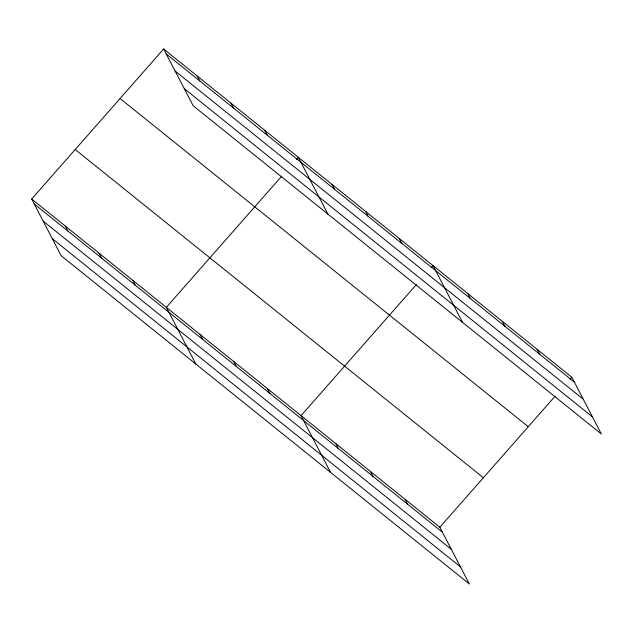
<?xml version="1.0" encoding="UTF-8"?>
<svg xmlns="http://www.w3.org/2000/svg" width="633" height="633" viewBox="0 0 633 633"><rect width="100%" height="100%" fill="white"/><g stroke="black" fill="none" stroke-linecap="round" stroke-linejoin="round"><path stroke-width="0.95" d="M31.65 199.023L439.824 527.242L469.37 583.998L61.195 255.772L31.65 199.023L163.631 49.002L571.805 377.228L601.35 433.977L193.176 105.758L163.631 49.002M281.677 176.251L166.344 307.337L195.89 364.086M296.41 159.5L298.333 157.316L327.87 214.065M416.372 284.557L301.047 415.652L330.584 472.4M431.105 267.814L433.027 265.631L462.573 322.379M439.824 527.242L555.157 396.155M569.89 379.412L571.805 377.228M166.202 53.94L574.376 382.158M175.104 71.038L583.278 399.257M184.274 88.652L592.448 416.878M120.08 98.511L528.254 426.729M75.2 149.523L483.383 477.741M34.214 203.961L442.396 532.179M43.115 221.059L451.297 549.278M52.294 238.673L460.468 566.891M537.116 349.329L539.68 354.258M502.42 321.429L504.984 326.359M467.724 293.53L470.287 298.459M399.352 238.554L401.923 243.483M365.676 211.477L368.248 216.407M332.009 184.393L334.572 189.33M264.657 130.24L267.221 135.169M230.982 103.163L233.545 108.093M197.306 76.087L199.878 81.016M405.128 499.35L407.699 504.279M370.44 471.45L373.003 476.38M335.743 443.551L338.307 448.48M267.371 388.575L269.943 393.504M233.696 361.49L236.267 366.428M200.02 334.414L202.592 339.351M132.677 280.261L135.24 285.19M99.001 253.184L101.565 258.114M65.326 226.1L67.889 231.037"/></g></svg>
